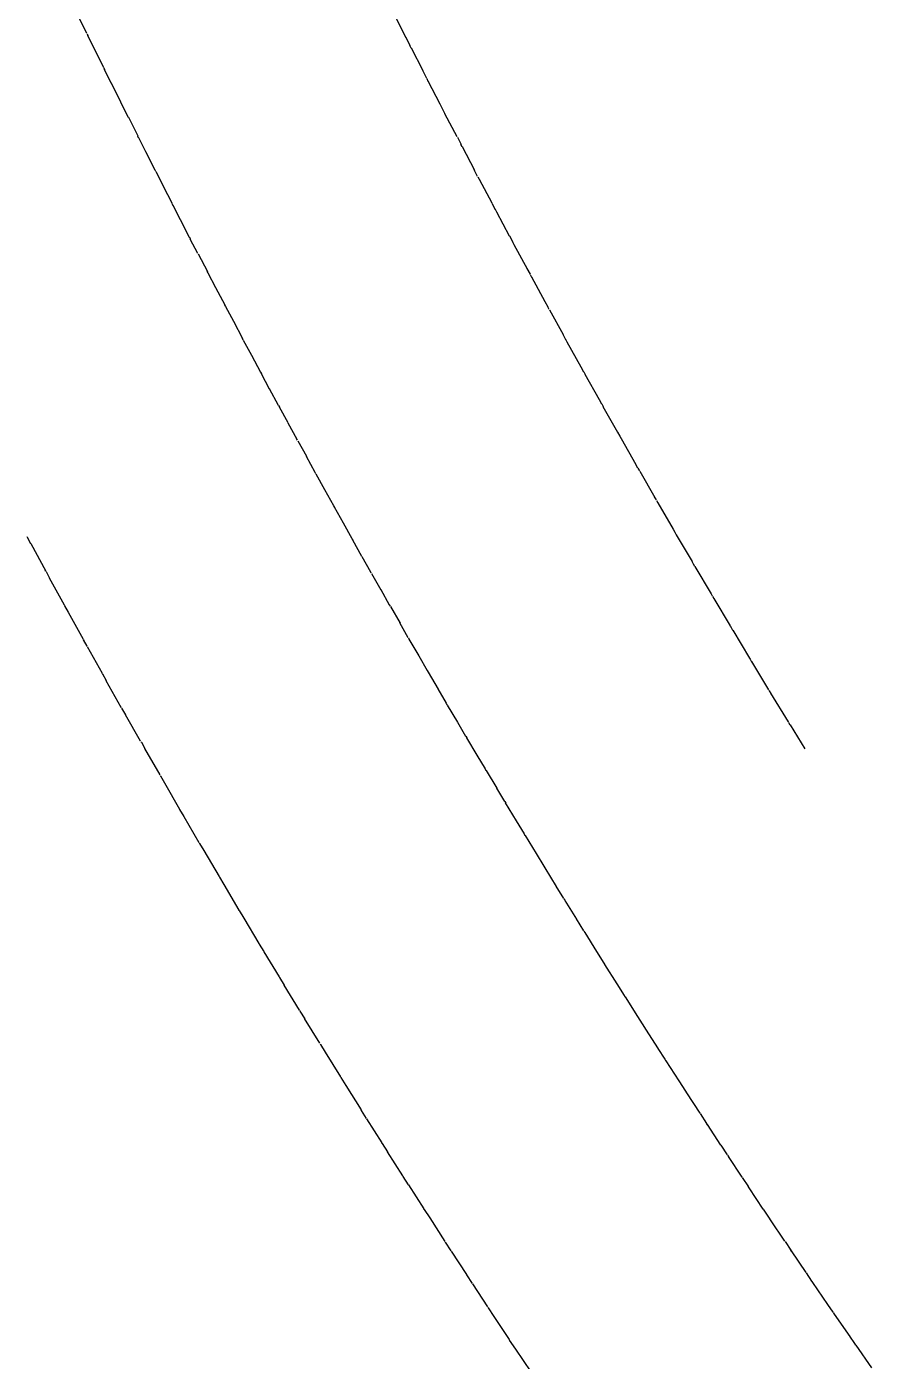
# Model space of a CAD drawing. Header units: feet. Extents: x 9681 to 12164, y 9191 to 13159.
# Drawn here: x 10566.69 to 10578.6, y 11874.78 to 11893.6 of the extents above; entities that cross this region are included whole.
import ezdxf

# ---------------------------------------------------------------- set-up
doc = ezdxf.new("R2010")
doc.units = ezdxf.units.FT
doc.header["$MEASUREMENT"] = 0
doc.layers.add('CREEKCONT-MNR', color=3, linetype='Continuous')

msp = doc.modelspace()

# ---------------------------------------------------------------- linework, layer by layer
at = {"layer": 'CREEKCONT-MNR', "color": 5, "extrusion": (0.899326, 0.437279, 0), "elevation": 14704.439}
msp.add_lwpolyline([(6075.48, 787), (6075.178, 787)], dxfattribs=at)
at = {"layer": 'CREEKCONT-MNR', "color": 5, "extrusion": (0.890869, 0.454261, 0)}
for points, elevation in [([(5793.391, 788), (5793.037, 788)], 14821.026), ([(5793.492, 787), (5793.271, 787)], 14817.027)]:
    msp.add_lwpolyline(points, dxfattribs=dict(at, elevation=elevation))
at = {"layer": 'CREEKCONT-MNR', "color": 5, "extrusion": (0.906123, 0.423014, 0), "elevation": 14606.614}
msp.add_lwpolyline([(6306.755, 787), (6306.73, 787)], dxfattribs=at)
at = {"layer": 'CREEKCONT-MNR', "color": 5}
for points, elevation in [([(10567.551, 11893.481), (10567.645, 11893.29)], 787), ([(10572.036, 11893.45), (10572.093, 11893.336)], 788), ([(10572.111, 11893.3), (10572.275, 11892.982)], 788), ([(10567.884, 11892.807), (10568.015, 11892.541)], 787), ([(10572.348, 11892.836), (10572.515, 11892.514)], 788), ([(10568.015, 11892.541), (10568.026, 11892.519)], 787), ([(10568.026, 11892.519), (10568.125, 11892.324)], 787), ([(10572.515, 11892.514), (10572.569, 11892.409)], 788), ([(10572.569, 11892.409), (10572.587, 11892.373)], 788), ([(10568.256, 11892.062), (10568.266, 11892.039)], 787), ([(10568.367, 11891.842), (10568.498, 11891.583)], 787), ([(10572.81, 11891.946), (10572.828, 11891.911)], 788), ([(10568.498, 11891.583), (10568.509, 11891.561)], 787), ([(10573.052, 11891.485), (10573.071, 11891.449)], 788), ([(10573.071, 11891.449), (10573.248, 11891.116)], 788), ([(10568.611, 11891.361), (10568.742, 11891.106)], 787), ([(10568.753, 11891.083), (10568.857, 11890.881)], 787), ([(10573.297, 11891.025), (10573.315, 11890.989)], 788), ([(10573.315, 11890.989), (10573.496, 11890.652)], 788), ([(10573.542, 11890.565), (10573.561, 11890.529)], 788), ([(10573.561, 11890.529), (10573.746, 11890.188)], 788), ([(10569.234, 11890.153), (10569.246, 11890.131)], 787), ([(10573.808, 11890.071), (10573.997, 11889.726)], 788), ([(10569.355, 11889.924), (10569.484, 11889.679)], 787), ([(10569.495, 11889.656), (10569.607, 11889.447)], 787), ([(10573.997, 11889.726), (10574.039, 11889.649)], 788), ([(10569.607, 11889.447), (10569.734, 11889.205)], 787), ([(10569.746, 11889.182), (10569.86, 11888.97)], 787), ([(10574.251, 11889.264), (10574.29, 11889.192)], 788), ([(10574.309, 11889.157), (10574.506, 11888.803)], 788), ([(10574.763, 11888.344), (10574.797, 11888.282)], 788), ([(10574.816, 11888.247), (10575.021, 11887.885)], 788), ([(10575.021, 11887.885), (10575.053, 11887.829)], 788), ([(10575.053, 11887.829), (10575.072, 11887.793)], 788), ([(10575.072, 11887.793), (10575.282, 11887.427)], 788), ([(10570.631, 11887.547), (10570.756, 11887.32)], 787), ([(10575.31, 11887.376), (10575.33, 11887.34)], 788), ([(10575.589, 11886.889), (10575.808, 11886.514)], 788), ([(10575.831, 11886.474), (10575.85, 11886.438)], 788), ([(10575.85, 11886.438), (10576.073, 11886.058)], 788), ([(10571.418, 11886.132), (10571.54, 11885.916)], 787), ([(10576.113, 11885.988), (10576.341, 11885.604)], 788), ([(10567.011, 11885.83), (10567.221, 11885.447)], 786), ([(10571.684, 11885.663), (10571.804, 11885.45)], 787), ([(10571.804, 11885.45), (10571.817, 11885.428)], 787), ([(10576.341, 11885.604), (10576.358, 11885.575)], 788), ([(10576.378, 11885.54), (10576.61, 11885.151)], 788), ([(10576.624, 11885.128), (10576.644, 11885.092)], 788), ([(10576.881, 11884.698), (10576.891, 11884.681)], 788), ([(10576.891, 11884.681), (10576.912, 11884.646)], 788), ([(10572.339, 11884.522), (10572.352, 11884.499)], 787), ([(10572.352, 11884.499), (10572.492, 11884.259)], 787), ([(10567.761, 11884.474), (10567.815, 11884.38)], 786), ([(10577.16, 11884.236), (10577.181, 11884.2)], 788), ([(10568.031, 11883.994), (10568.086, 11883.899)], 786), ([(10572.765, 11883.794), (10572.881, 11883.597)], 787), ([(10572.893, 11883.575), (10573.04, 11883.329)], 787), ([(10568.577, 11883.037), (10568.635, 11882.939)], 786), ([(10573.154, 11883.137), (10573.167, 11883.114)], 787), ([(10568.635, 11882.939), (10568.848, 11882.57)], 786), ([(10573.317, 11882.865), (10573.429, 11882.677)], 787), ([(10568.848, 11882.57), (10568.853, 11882.561)], 786), ([(10573.595, 11882.402), (10573.706, 11882.219)], 787), ([(10569.125, 11882.094), (10569.13, 11882.085)], 786), ([(10569.19, 11881.983), (10569.404, 11881.62)], 786), ([(10574.265, 11881.305), (10574.278, 11881.283)], 787), ([(10569.69, 11881.137), (10569.753, 11881.032)], 786), ([(10569.753, 11881.032), (10569.967, 11880.673)], 786), ([(10574.547, 11880.85), (10574.56, 11880.827)], 787), ([(10574.56, 11880.827), (10574.727, 11880.561)], 787), ([(10569.967, 11880.673), (10569.973, 11880.664)], 786), ([(10574.727, 11880.561), (10574.83, 11880.396)], 787), ([(10574.83, 11880.396), (10574.844, 11880.373)], 787), ([(10575.129, 11879.92), (10575.303, 11879.647)], 787), ([(10575.303, 11879.647), (10575.402, 11879.491)], 787), ([(10575.402, 11879.491), (10575.416, 11879.468)], 787), ([(10575.416, 11879.468), (10575.594, 11879.191)], 787), ([(10570.9, 11879.142), (10571.115, 11878.794)], 786), ([(10575.691, 11879.04), (10575.705, 11879.018)], 787), ([(10571.121, 11878.785), (10571.191, 11878.672)], 786), ([(10571.191, 11878.672), (10571.406, 11878.327)], 786), ([(10575.981, 11878.59), (10575.995, 11878.568)], 787), ([(10575.995, 11878.568), (10576.181, 11878.283)], 787), ([(10571.484, 11878.203), (10571.699, 11877.862)], 786), ([(10576.273, 11878.141), (10576.287, 11878.119)], 787), ([(10572.076, 11877.269), (10572.29, 11876.933)], 786), ([(10572.296, 11876.924), (10572.374, 11876.804)], 786), ([(10572.374, 11876.804), (10572.589, 11876.471)], 786), ([(10577.075, 11876.928), (10577.159, 11876.802)], 787), ([(10577.173, 11876.78), (10577.376, 11876.479)], 787), ([(10572.594, 11876.461), (10572.674, 11876.339)], 786), ([(10577.457, 11876.358), (10577.471, 11876.336)], 787), ([(10572.976, 11875.876), (10573.19, 11875.549)], 786), ([(10577.772, 11875.893), (10577.984, 11875.583)], 787), ([(10577.984, 11875.583), (10578.059, 11875.474)], 787), ([(10573.279, 11875.414), (10573.493, 11875.09)], 786), ([(10573.493, 11875.09), (10573.499, 11875.081)], 786), ([(10573.585, 11874.953), (10573.798, 11874.633)], 786), ([(10578.362, 11875.033), (10578.377, 11875.011)], 787)]:
    msp.add_lwpolyline(points, dxfattribs=dict(at, elevation=elevation))
at = {"layer": 'CREEKCONT-MNR', "color": 5, "extrusion": (0.89969, 0.43653, 0), "elevation": 14703.399}
msp.add_lwpolyline([(6085.283, 788), (6085.243, 788)], dxfattribs=at)
at = {"layer": 'CREEKCONT-MNR', "color": 5, "extrusion": (0.897683, 0.440641, 0), "elevation": 14727.071}
msp.add_lwpolyline([(6019.873, 787), (6019.574, 787)], dxfattribs=at)
at = {"layer": 'CREEKCONT-MNR', "color": 5, "extrusion": (0.904534, 0.426402, 0), "elevation": 14630.121}
msp.add_lwpolyline([(6251.516, 787), (6251.491, 787)], dxfattribs=at)
at = {"layer": 'CREEKCONT-MNR', "color": 5, "extrusion": (0.894199, 0.447669, 0), "elevation": 14773.835}
msp.add_lwpolyline([(5903.842, 787), (5903.627, 787)], dxfattribs=at)
at = {"layer": 'CREEKCONT-MNR', "color": 5, "extrusion": (0.890987, 0.454028, 0), "elevation": 14819.51}
msp.add_lwpolyline([(5796.39, 788), (5796.267, 788)], dxfattribs=at)
at = {"layer": 'CREEKCONT-MNR', "color": 5, "extrusion": (0.89805, 0.439893, 0)}
for points, elevation in [([(6029.698, 788), (6029.658, 788)], 14726.076), ([(6029.69, 787), (6029.665, 787)], 14722.076)]:
    msp.add_lwpolyline(points, dxfattribs=dict(at, elevation=elevation))
at = {"layer": 'CREEKCONT-MNR', "color": 5, "extrusion": (0.894361, 0.447347, 0), "elevation": 14771.708}
msp.add_lwpolyline([(5908.407, 787), (5908.114, 787)], dxfattribs=at)
at = {"layer": 'CREEKCONT-MNR', "color": 5, "extrusion": (0.88578, 0.464105, 0)}
for points, elevation in [([(5627.241, 788), (5626.873, 788)], 14884.297), ([(5627.342, 787), (5627.112, 787)], 14880.298)]:
    msp.add_lwpolyline(points, dxfattribs=dict(at, elevation=elevation))
at = {"layer": 'CREEKCONT-MNR', "color": 5, "extrusion": (0.887565, 0.460683, 0)}
for points, elevation in [([(5684.265, 788), (5684.152, 788)], 14862.474), ([(5684.488, 787), (5684.208, 787)], 14858.474)]:
    msp.add_lwpolyline(points, dxfattribs=dict(at, elevation=elevation))
at = {"layer": 'CREEKCONT-MNR', "color": 5, "extrusion": (0.88406, 0.467374, 0)}
for points, elevation in [([(5571.694, 788), (5571.321, 788)], 14904.981), ([(5571.795, 787), (5571.561, 787)], 14900.982)]:
    msp.add_lwpolyline(points, dxfattribs=dict(at, elevation=elevation))
at = {"layer": 'CREEKCONT-MNR', "color": 5, "extrusion": (0.889185, 0.457548, 0), "elevation": 14838.32}
msp.add_lwpolyline([(5738.192, 787), (5737.967, 787)], dxfattribs=at)
at = {"layer": 'CREEKCONT-MNR', "color": 5, "extrusion": (0.885834, 0.464002, 0), "elevation": 14883.641}
msp.add_lwpolyline([(5628.083, 788), (5627.974, 788)], dxfattribs=at)
at = {"layer": 'CREEKCONT-MNR', "color": 5, "extrusion": (0.884092, 0.467313, 0), "elevation": 14904.597}
msp.add_lwpolyline([(5571.821, 788), (5571.718, 788)], dxfattribs=at)
at = {"layer": 'CREEKCONT-MNR', "color": 5, "extrusion": (0.889282, 0.457359, 0), "elevation": 14837.097}
msp.add_lwpolyline([(5740.589, 787), (5740.305, 787)], dxfattribs=at)
at = {"layer": 'CREEKCONT-MNR', "color": 5, "extrusion": (0.896398, 0.443251, 0), "elevation": 14744.546}
msp.add_lwpolyline([(5974.021, 787), (5973.996, 787)], dxfattribs=at)
at = {"layer": 'CREEKCONT-MNR', "color": 5, "extrusion": (0.882337, 0.470618, 0)}
for points, elevation in [([(5515.482, 788), (5515.384, 788)], 14925.343), ([(5515.71, 787), (5515.44, 787)], 14921.344)]:
    msp.add_lwpolyline(points, dxfattribs=dict(at, elevation=elevation))
at = {"layer": 'CREEKCONT-MNR', "color": 5, "extrusion": (0.88057, 0.473917, 0)}
for points, elevation in [([(5459.065, 788), (5458.973, 788)], 14945.879), ([(5459.295, 787), (5459.028, 787)], 14941.879)]:
    msp.add_lwpolyline(points, dxfattribs=dict(at, elevation=elevation))
at = {"layer": 'CREEKCONT-MNR', "color": 5, "extrusion": (0.887948, 0.459944, 0)}
for points, elevation in [([(5694.442, 788), (5694.402, 788)], 14857.759), ([(5694.434, 787), (5694.409, 787)], 14853.759), ([(5694.427, 786), (5694.417, 786)], 14849.759)]:
    msp.add_lwpolyline(points, dxfattribs=dict(at, elevation=elevation))
at = {"layer": 'CREEKCONT-MNR', "color": 5, "extrusion": (0.893055, 0.449947, 0), "elevation": 14788.858}
msp.add_lwpolyline([(5862.432, 787), (5862.407, 787)], dxfattribs=at)
at = {"layer": 'CREEKCONT-MNR', "color": 5, "extrusion": (0.88622, 0.463264, 0)}
for points, elevation in [([(5638.282, 788), (5638.242, 788)], 14878.973), ([(5638.275, 787), (5638.249, 787)], 14874.973), ([(5638.267, 786), (5638.257, 786)], 14870.973)]:
    msp.add_lwpolyline(points, dxfattribs=dict(at, elevation=elevation))
at = {"layer": 'CREEKCONT-MNR', "color": 5, "extrusion": (0.875274, 0.483627, 0)}
for points, elevation in [([(5292.765, 788), (5292.366, 788)], 15005.34), ([(5292.865, 787), (5292.614, 787)], 15001.342), ([(5292.965, 786), (5292.862, 786)], 14997.343)]:
    msp.add_lwpolyline(points, dxfattribs=dict(at, elevation=elevation))
at = {"layer": 'CREEKCONT-MNR', "color": 5, "extrusion": (0.891365, 0.453286, 0), "elevation": 14810.701}
msp.add_lwpolyline([(5806.514, 787), (5806.488, 787)], dxfattribs=at)
at = {"layer": 'CREEKCONT-MNR', "color": 5, "extrusion": (0.884481, 0.466577, 0)}
for points, elevation in [([(5582.044, 788), (5582.003, 788)], 14899.976), ([(5582.036, 787), (5582.011, 787)], 14895.976), ([(5582.029, 786), (5582.018, 786)], 14891.976)]:
    msp.add_lwpolyline(points, dxfattribs=dict(at, elevation=elevation))
at = {"layer": 'CREEKCONT-MNR', "color": 5, "extrusion": (0.889663, 0.456618, 0), "elevation": 14832.335}
msp.add_lwpolyline([(5750.514, 787), (5750.489, 787)], dxfattribs=at)
at = {"layer": 'CREEKCONT-MNR', "color": 5, "extrusion": (0.878825, 0.477145, 0), "elevation": 14961.811}
msp.add_lwpolyline([(5404.673, 787), (5404.429, 787)], dxfattribs=at)
at = {"layer": 'CREEKCONT-MNR', "color": 5, "extrusion": (0.875194, 0.483772, 0)}
for points, elevation in [([(5289.359, 788), (5289.283, 788)], 15006.215), ([(5289.595, 787), (5289.339, 787)], 15002.216), ([(5289.83, 786), (5289.395, 786)], 14998.216)]:
    msp.add_lwpolyline(points, dxfattribs=dict(at, elevation=elevation))
at = {"layer": 'CREEKCONT-MNR', "color": 5, "extrusion": (0.882729, 0.469883, 0)}
for points, elevation in [([(5525.727, 788), (5525.687, 788)], 14920.769), ([(5525.72, 787), (5525.694, 787)], 14916.769), ([(5525.712, 786), (5525.702, 786)], 14912.769)]:
    msp.add_lwpolyline(points, dxfattribs=dict(at, elevation=elevation))
at = {"layer": 'CREEKCONT-MNR', "color": 5, "extrusion": (0.871675, 0.490085, 0)}
for points, elevation in [([(5180.65, 788), (5180.24, 788)], 15044.05), ([(5180.75, 787), (5180.491, 787)], 15040.051), ([(5180.849, 786), (5180.743, 786)], 15036.052)]:
    msp.add_lwpolyline(points, dxfattribs=dict(at, elevation=elevation))
at = {"layer": 'CREEKCONT-MNR', "color": 5, "extrusion": (0.880964, 0.473183, 0)}
for points, elevation in [([(5469.333, 788), (5469.292, 788)], 14941.351), ([(5469.325, 787), (5469.3, 787)], 14937.351), ([(5469.318, 786), (5469.307, 786)], 14933.351)]:
    msp.add_lwpolyline(points, dxfattribs=dict(at, elevation=elevation))
at = {"layer": 'CREEKCONT-MNR', "color": 5, "extrusion": (0.877055, 0.480389, 0)}
for points, elevation in [([(5348.808, 787), (5348.56, 787)], 14981.679), ([(5348.908, 786), (5348.806, 786)], 14977.68)]:
    msp.add_lwpolyline(points, dxfattribs=dict(at, elevation=elevation))
at = {"layer": 'CREEKCONT-MNR', "color": 5, "extrusion": (0.87879, 0.477208, 0)}
for points, elevation in [([(5402.804, 787), (5402.541, 787)], 14962.203), ([(5403.035, 786), (5402.596, 786)], 14958.203)]:
    msp.add_lwpolyline(points, dxfattribs=dict(at, elevation=elevation))
at = {"layer": 'CREEKCONT-MNR', "color": 5, "extrusion": (0.869708, 0.493567, 0)}
for points, elevation in [([(5118.986, 788), (5118.927, 788)], 15064.643), ([(5119.469, 786), (5119.039, 786)], 15056.644)]:
    msp.add_lwpolyline(points, dxfattribs=dict(at, elevation=elevation))
at = {"layer": 'CREEKCONT-MNR', "color": 5, "extrusion": (0.866186, 0.499722, 0)}
for points, elevation in [([(5011.915, 788), (5011.487, 788)], 15100.568), ([(5012.014, 787), (5011.744, 787)], 15096.57), ([(5012.113, 786), (5012.001, 786)], 15092.571)]:
    msp.add_lwpolyline(points, dxfattribs=dict(at, elevation=elevation))
at = {"layer": 'CREEKCONT-MNR', "color": 5, "extrusion": (0.87348, 0.486859, 0)}
for points, elevation in [([(5236.845, 787), (5236.591, 787)], 15020.799), ([(5236.945, 786), (5236.84, 786)], 15016.8)]:
    msp.add_lwpolyline(points, dxfattribs=dict(at, elevation=elevation))
at = {"layer": 'CREEKCONT-MNR', "color": 5, "extrusion": (0.867855, 0.496818, 0)}
for points, elevation in [([(5062.05, 788), (5061.998, 788)], 15083.694), ([(5062.294, 787), (5062.053, 787)], 15079.694), ([(5062.537, 786), (5062.109, 786)], 15075.695)]:
    msp.add_lwpolyline(points, dxfattribs=dict(at, elevation=elevation))
at = {"layer": 'CREEKCONT-MNR', "color": 5, "extrusion": (0.875597, 0.483043, 0)}
for points, elevation in [([(5299.694, 788), (5299.654, 788)], 15001.829), ([(5299.687, 787), (5299.661, 787)], 14997.829), ([(5299.679, 786), (5299.669, 786)], 14993.829)]:
    msp.add_lwpolyline(points, dxfattribs=dict(at, elevation=elevation))
at = {"layer": 'CREEKCONT-MNR', "color": 5, "extrusion": (0.873378, 0.487044, 0)}
for points, elevation in [([(5232.879, 787), (5232.627, 787)], 15021.904), ([(5233.116, 786), (5232.682, 786)], 15017.905)]:
    msp.add_lwpolyline(points, dxfattribs=dict(at, elevation=elevation))
at = {"layer": 'CREEKCONT-MNR', "color": 5, "extrusion": (0.869857, 0.493304, 0), "elevation": 15059.097}
msp.add_lwpolyline([(5124.579, 787), (5124.317, 787)], dxfattribs=at)
at = {"layer": 'CREEKCONT-MNR', "color": 5, "extrusion": (0.86599, 0.500062, 0)}
for points, elevation in [([(5005.043, 788), (5004.997, 788)], 15102.531), ([(5005.289, 787), (5005.053, 787)], 15098.532)]:
    msp.add_lwpolyline(points, dxfattribs=dict(at, elevation=elevation))
at = {"layer": 'CREEKCONT-MNR', "color": 5, "extrusion": (0.864112, 0.503299, 0)}
for points, elevation in [([(4947.967, 788), (4947.927, 788)], 15121.155), ([(4948.214, 787), (4947.982, 787)], 15117.156), ([(4948.462, 786), (4948.038, 786)], 15113.156)]:
    msp.add_lwpolyline(points, dxfattribs=dict(at, elevation=elevation))
at = {"layer": 'CREEKCONT-MNR', "color": 5, "extrusion": (0.871957, 0.489583, 0)}
for points, elevation in [([(5186.229, 788), (5186.189, 788)], 15041.088), ([(5186.222, 787), (5186.196, 787)], 15037.088)]:
    msp.add_lwpolyline(points, dxfattribs=dict(at, elevation=elevation))
at = {"layer": 'CREEKCONT-MNR', "color": 5, "extrusion": (0.879187, 0.476477, 0)}
for points, elevation in [([(5412.855, 787), (5412.829, 787)], 14957.722), ([(5412.847, 786), (5412.837, 786)], 14953.722)]:
    msp.add_lwpolyline(points, dxfattribs=dict(at, elevation=elevation))
at = {"layer": 'CREEKCONT-MNR', "color": 5, "extrusion": (0.868027, 0.496516, 0), "elevation": 15077.936}
msp.add_lwpolyline([(5068.333, 787), (5068.067, 787)], dxfattribs=at)
at = {"layer": 'CREEKCONT-MNR', "color": 5, "extrusion": (0.870119, 0.492842, 0)}
for points, elevation in [([(5129.388, 788), (5129.347, 788)], 15060.399), ([(5129.38, 787), (5129.354, 787)], 15056.399), ([(5129.373, 786), (5129.362, 786)], 15052.399)]:
    msp.add_lwpolyline(points, dxfattribs=dict(at, elevation=elevation))
at = {"layer": 'CREEKCONT-MNR', "color": 5, "extrusion": (0.860322, 0.509752, 0)}
for points, elevation in [([(4833.605, 788), (4833.579, 788)], 15157.762), ([(4833.858, 787), (4833.634, 787)], 15153.762), ([(4834.11, 786), (4833.69, 786)], 15149.763)]:
    msp.add_lwpolyline(points, dxfattribs=dict(at, elevation=elevation))
at = {"layer": 'CREEKCONT-MNR', "color": 5, "extrusion": (0.856798, 0.515653, 0)}
for points, elevation in [([(4729.24, 788), (4728.78, 788)], 15190.625), ([(4729.338, 787), (4729.047, 787)], 15186.627)]:
    msp.add_lwpolyline(points, dxfattribs=dict(at, elevation=elevation))
at = {"layer": 'CREEKCONT-MNR', "color": 5, "extrusion": (0.864332, 0.502922, 0), "elevation": 15114.996}
msp.add_lwpolyline([(4955.622, 787), (4955.348, 787)], dxfattribs=at)
at = {"layer": 'CREEKCONT-MNR', "color": 5, "extrusion": (0.854884, 0.518819, 0)}
for points, elevation in [([(4672.495, 788), (4672.028, 788)], 15208.013), ([(4672.593, 787), (4672.297, 787)], 15204.014), ([(4672.691, 786), (4672.566, 786)], 15200.015)]:
    msp.add_lwpolyline(points, dxfattribs=dict(at, elevation=elevation))
at = {"layer": 'CREEKCONT-MNR', "color": 5, "extrusion": (0.871549, 0.490309, 0), "elevation": 15037.381}
msp.add_lwpolyline([(5176.329, 786), (5175.897, 786)], dxfattribs=at)
at = {"layer": 'CREEKCONT-MNR', "color": 5, "extrusion": (0.856482, 0.516176, 0)}
for points, elevation in [([(4718.973, 788), (4718.96, 788)], 15193.512), ([(4719.487, 786), (4719.071, 786)], 15185.512)]:
    msp.add_lwpolyline(points, dxfattribs=dict(at, elevation=elevation))
at = {"layer": 'CREEKCONT-MNR', "color": 5, "extrusion": (0.852959, 0.521978, 0)}
for points, elevation in [([(4615.681, 788), (4615.207, 788)], 15225.192), ([(4615.778, 787), (4615.478, 787)], 15221.193), ([(4615.876, 786), (4615.75, 786)], 15217.194)]:
    msp.add_lwpolyline(points, dxfattribs=dict(at, elevation=elevation))
at = {"layer": 'CREEKCONT-MNR', "color": 5, "extrusion": (0.860589, 0.509301, 0)}
for points, elevation in [([(4842.621, 787), (4842.339, 787)], 15151.227), ([(4842.72, 786), (4842.602, 786)], 15147.228)]:
    msp.add_lwpolyline(points, dxfattribs=dict(at, elevation=elevation))
at = {"layer": 'CREEKCONT-MNR', "color": 5, "extrusion": (0.854545, 0.519378, 0)}
for points, elevation in [([(4661.557, 788), (4661.551, 788)], 15211.065), ([(4661.817, 787), (4661.607, 787)], 15207.065), ([(4662.076, 786), (4661.663, 786)], 15203.065)]:
    msp.add_lwpolyline(points, dxfattribs=dict(at, elevation=elevation))
at = {"layer": 'CREEKCONT-MNR', "color": 5, "extrusion": (0.862645, 0.505811, 0)}
for points, elevation in [([(4901.31, 788), (4901.269, 788)], 15135.511), ([(4901.303, 787), (4901.277, 787)], 15131.511), ([(4901.295, 786), (4901.284, 786)], 15127.511)]:
    msp.add_lwpolyline(points, dxfattribs=dict(at, elevation=elevation))
at = {"layer": 'CREEKCONT-MNR', "color": 5, "extrusion": (0.851022, 0.52513, 0)}
for points, elevation in [([(4558.799, 788), (4558.401, 788)], 15242.162), ([(4558.897, 787), (4558.592, 787)], 15238.163), ([(4558.994, 786), (4558.866, 786)], 15234.164)]:
    msp.add_lwpolyline(points, dxfattribs=dict(at, elevation=elevation))
at = {"layer": 'CREEKCONT-MNR', "color": 5, "extrusion": (0.877398, 0.479763, 0), "elevation": 14973.882}
msp.add_lwpolyline([(5356.301, 786), (5356.29, 786)], dxfattribs=at)
at = {"layer": 'CREEKCONT-MNR', "color": 5, "extrusion": (-0.201175, -0.979555, 0), "elevation": -13768.428}
msp.add_lwpolyline([(7970.752, 788), (7970.753, 788)], dxfattribs=at)
at = {"layer": 'CREEKCONT-MNR', "color": 5, "extrusion": (0.866406, 0.49934, 0), "elevation": 15094.382}
msp.add_lwpolyline([(5015.482, 787), (5015.456, 787)], dxfattribs=at)
at = {"layer": 'CREEKCONT-MNR', "color": 5, "extrusion": (0.862466, 0.506115, 0), "elevation": 15129.216}
msp.add_lwpolyline([(4899.256, 786), (4899.14, 786)], dxfattribs=at)
at = {"layer": 'CREEKCONT-MNR', "color": 5, "extrusion": (0.864531, 0.502579, 0)}
for points, elevation in [([(4958.427, 787), (4958.401, 787)], 15113.053), ([(4958.419, 786), (4958.409, 786)], 15109.053)]:
    msp.add_lwpolyline(points, dxfattribs=dict(at, elevation=elevation))
at = {"layer": 'CREEKCONT-MNR', "color": 5, "extrusion": (0.858699, 0.51248, 0), "elevation": 15165.032}
msp.add_lwpolyline([(4786.113, 786), (4785.993, 786)], dxfattribs=at)
at = {"layer": 'CREEKCONT-MNR', "color": 5, "extrusion": (0.852595, 0.522572, 0)}
for points, elevation in [([(4604.338, 787), (4604.133, 787)], 15224.403), ([(4604.6, 786), (4604.189, 786)], 15220.403)]:
    msp.add_lwpolyline(points, dxfattribs=dict(at, elevation=elevation))
at = {"layer": 'CREEKCONT-MNR', "color": 5, "extrusion": (0.849073, 0.528275, 0)}
for points, elevation in [([(4501.948, 787), (4501.639, 787)], 15254.924), ([(4502.046, 786), (4501.915, 786)], 15250.925)]:
    msp.add_lwpolyline(points, dxfattribs=dict(at, elevation=elevation))
at = {"layer": 'CREEKCONT-MNR', "color": 5, "extrusion": (0.868268, 0.496095, 0), "elevation": 15071.497}
msp.add_lwpolyline([(5072.459, 786), (5072.448, 786)], dxfattribs=at)
at = {"layer": 'CREEKCONT-MNR', "color": 5, "extrusion": (0.850634, 0.525759, 0), "elevation": 15241.526}
msp.add_lwpolyline([(4546.795, 787), (4546.594, 787)], dxfattribs=at)
at = {"layer": 'CREEKCONT-MNR', "color": 5, "extrusion": (0.84514, 0.534545, 0)}
for points, elevation in [([(4387.854, 787), (4387.535, 787)], 15287.816), ([(4387.951, 786), (4387.816, 786)], 15283.817)]:
    msp.add_lwpolyline(points, dxfattribs=dict(at, elevation=elevation))
at = {"layer": 'CREEKCONT-MNR', "color": 5, "extrusion": (0.846675, 0.53211, 0), "elevation": 15275.125}
msp.add_lwpolyline([(4431.517, 787), (4431.327, 787)], dxfattribs=at)
at = {"layer": 'CREEKCONT-MNR', "color": 5, "extrusion": (0.854977, 0.518666, 0)}
for points, elevation in [([(4672.127, 787), (4672.101, 787)], 15203.201), ([(4672.12, 786), (4672.109, 786)], 15199.201)]:
    msp.add_lwpolyline(points, dxfattribs=dict(at, elevation=elevation))
at = {"layer": 'CREEKCONT-MNR', "color": 5, "extrusion": (0.860746, 0.509035, 0), "elevation": 15145.755}
msp.add_lwpolyline([(4844.102, 786), (4844.091, 786)], dxfattribs=at)
at = {"layer": 'CREEKCONT-MNR', "color": 5, "extrusion": (0.842669, 0.538432, 0), "elevation": 15307.86}
msp.add_lwpolyline([(4315.992, 787), (4315.812, 787)], dxfattribs=at)
at = {"layer": 'CREEKCONT-MNR', "color": 5, "extrusion": (0.839153, 0.543896, 0), "elevation": 15335.579}
msp.add_lwpolyline([(4216.231, 787), (4215.896, 787)], dxfattribs=at)
at = {"layer": 'CREEKCONT-MNR', "color": 5, "extrusion": (0.858835, 0.512253, 0), "elevation": 15163.785}
msp.add_lwpolyline([(4786.841, 786), (4786.83, 786)], dxfattribs=at)
at = {"layer": 'CREEKCONT-MNR', "color": 5, "extrusion": (0.840648, 0.541581, 0), "elevation": 15323.904}
msp.add_lwpolyline([(4258.138, 787), (4257.964, 787)], dxfattribs=at)
at = {"layer": 'CREEKCONT-MNR', "color": 5, "extrusion": (0.856912, 0.515463, 0), "elevation": 15181.6}
msp.add_lwpolyline([(4729.514, 786), (4729.503, 786)], dxfattribs=at)
at = {"layer": 'CREEKCONT-MNR', "color": 5, "extrusion": (0.838616, 0.544723, 0)}
for points, elevation in [([(4200.224, 787), (4200.055, 787)], 15339.73), ([(4200.505, 786), (4200.111, 786)], 15335.731)]:
    msp.add_lwpolyline(points, dxfattribs=dict(at, elevation=elevation))
at = {"layer": 'CREEKCONT-MNR', "color": 5, "extrusion": (0.835103, 0.550094, 0)}
for points, elevation in [([(4101.503, 787), (4101.157, 787)], 15366.367), ([(4101.6, 786), (4101.451, 786)], 15362.368)]:
    msp.add_lwpolyline(points, dxfattribs=dict(at, elevation=elevation))
at = {"layer": 'CREEKCONT-MNR', "color": 5, "extrusion": (0.843156, 0.537669, 0), "elevation": 15299.949}
msp.add_lwpolyline([(4330.807, 786), (4330.669, 786)], dxfattribs=at)
at = {"layer": 'CREEKCONT-MNR', "color": 5, "extrusion": (0.844678, 0.535275, 0), "elevation": 15287.601}
msp.add_lwpolyline([(4374.057, 786), (4373.656, 786)], dxfattribs=at)
at = {"layer": 'CREEKCONT-MNR', "color": 5, "extrusion": (0.836572, 0.547858, 0), "elevation": 15355.34}
msp.add_lwpolyline([(4142.252, 787), (4142.088, 787)], dxfattribs=at)
at = {"layer": 'CREEKCONT-MNR', "color": 5, "extrusion": (0.845124, 0.534571, 0)}
for points, elevation in [([(4384.192, 787), (4384.166, 787)], 15287.977), ([(4384.184, 786), (4384.173, 786)], 15283.977)]:
    msp.add_lwpolyline(points, dxfattribs=dict(at, elevation=elevation))
at = {"layer": 'CREEKCONT-MNR', "color": 5, "extrusion": (0.833061, 0.553182, 0)}
for points, elevation in [([(4044.048, 787), (4043.697, 787)], 15381.444), ([(4044.144, 786), (4043.993, 786)], 15377.445)]:
    msp.add_lwpolyline(points, dxfattribs=dict(at, elevation=elevation))
at = {"layer": 'CREEKCONT-MNR', "color": 5, "extrusion": (0.85303, 0.521862, 0), "elevation": 15216.587}
msp.add_lwpolyline([(4614.66, 786), (4614.649, 786)], dxfattribs=at)
at = {"layer": 'CREEKCONT-MNR', "color": 5, "extrusion": (0.84116, 0.540786, 0), "elevation": 15315.87}
msp.add_lwpolyline([(4273.598, 786), (4273.458, 786)], dxfattribs=at)
at = {"layer": 'CREEKCONT-MNR', "color": 5, "extrusion": (0.834516, 0.550984, 0), "elevation": 15370.733}
msp.add_lwpolyline([(4084.221, 787), (4084.064, 787)], dxfattribs=at)
at = {"layer": 'CREEKCONT-MNR', "color": 5, "extrusion": (0.843117, 0.53773, 0), "elevation": 15304.285}
msp.add_lwpolyline([(4326.417, 787), (4326.391, 787)], dxfattribs=at)
at = {"layer": 'CREEKCONT-MNR', "color": 5, "extrusion": (0.831007, 0.556263, 0)}
for points, elevation in [([(3986.534, 787), (3986.176, 787)], 15396.309), ([(3986.63, 786), (3986.476, 786)], 15392.31)]:
    msp.add_lwpolyline(points, dxfattribs=dict(at, elevation=elevation))
at = {"layer": 'CREEKCONT-MNR', "color": 5, "extrusion": (0.851071, 0.52505, 0), "elevation": 15233.758}
msp.add_lwpolyline([(4557.136, 786), (4557.125, 786)], dxfattribs=at)
at = {"layer": 'CREEKCONT-MNR', "color": 5, "extrusion": (0.841099, 0.540881, 0), "elevation": 15320.376}
msp.add_lwpolyline([(4268.582, 787), (4268.556, 787)], dxfattribs=at)
at = {"layer": 'CREEKCONT-MNR', "color": 5, "extrusion": (0.849101, 0.528231, 0), "elevation": 15250.713}
msp.add_lwpolyline([(4499.548, 786), (4499.537, 786)], dxfattribs=at)
at = {"layer": 'CREEKCONT-MNR', "color": 5, "extrusion": (0.830369, 0.557214, 0), "elevation": 15400.867}
msp.add_lwpolyline([(3967.988, 787), (3967.843, 787)], dxfattribs=at)
at = {"layer": 'CREEKCONT-MNR', "color": 5, "extrusion": (0.826864, 0.562402, 0), "elevation": 15425.404}
msp.add_lwpolyline([(3871.328, 787), (3870.958, 787)], dxfattribs=at)
at = {"layer": 'CREEKCONT-MNR', "color": 5, "extrusion": (0.847118, 0.531405, 0), "elevation": 15267.453}
msp.add_lwpolyline([(4441.897, 786), (4441.886, 786)], dxfattribs=at)
at = {"layer": 'CREEKCONT-MNR', "color": 5, "extrusion": (0.828278, 0.560318, 0), "elevation": 15415.608}
msp.add_lwpolyline([(3909.788, 787), (3909.649, 787)], dxfattribs=at)
at = {"layer": 'CREEKCONT-MNR', "color": 5, "extrusion": (0.837028, 0.547161, 0), "elevation": 15351.909}
msp.add_lwpolyline([(4152.734, 787), (4152.707, 787)], dxfattribs=at)
at = {"layer": 'CREEKCONT-MNR', "color": 5, "extrusion": (0.834974, 0.550289, 0), "elevation": 15367.35}
msp.add_lwpolyline([(4094.722, 787), (4094.695, 787)], dxfattribs=at)
at = {"layer": 'CREEKCONT-MNR', "color": 5, "extrusion": (0.822676, 0.568511, 0), "elevation": 15453.649}
msp.add_lwpolyline([(3755.893, 787), (3755.51, 787)], dxfattribs=at)
at = {"layer": 'CREEKCONT-MNR', "color": 5, "extrusion": (0.824061, 0.566501, 0), "elevation": 15444.435}
msp.add_lwpolyline([(3793.224, 787), (3793.098, 787)], dxfattribs=at)
at = {"layer": 'CREEKCONT-MNR', "color": 5, "extrusion": (0.820564, 0.571554, 0), "elevation": 15467.452}
msp.add_lwpolyline([(3698.091, 787), (3697.702, 787)], dxfattribs=at)

doc.saveas('drawing.dxf')
